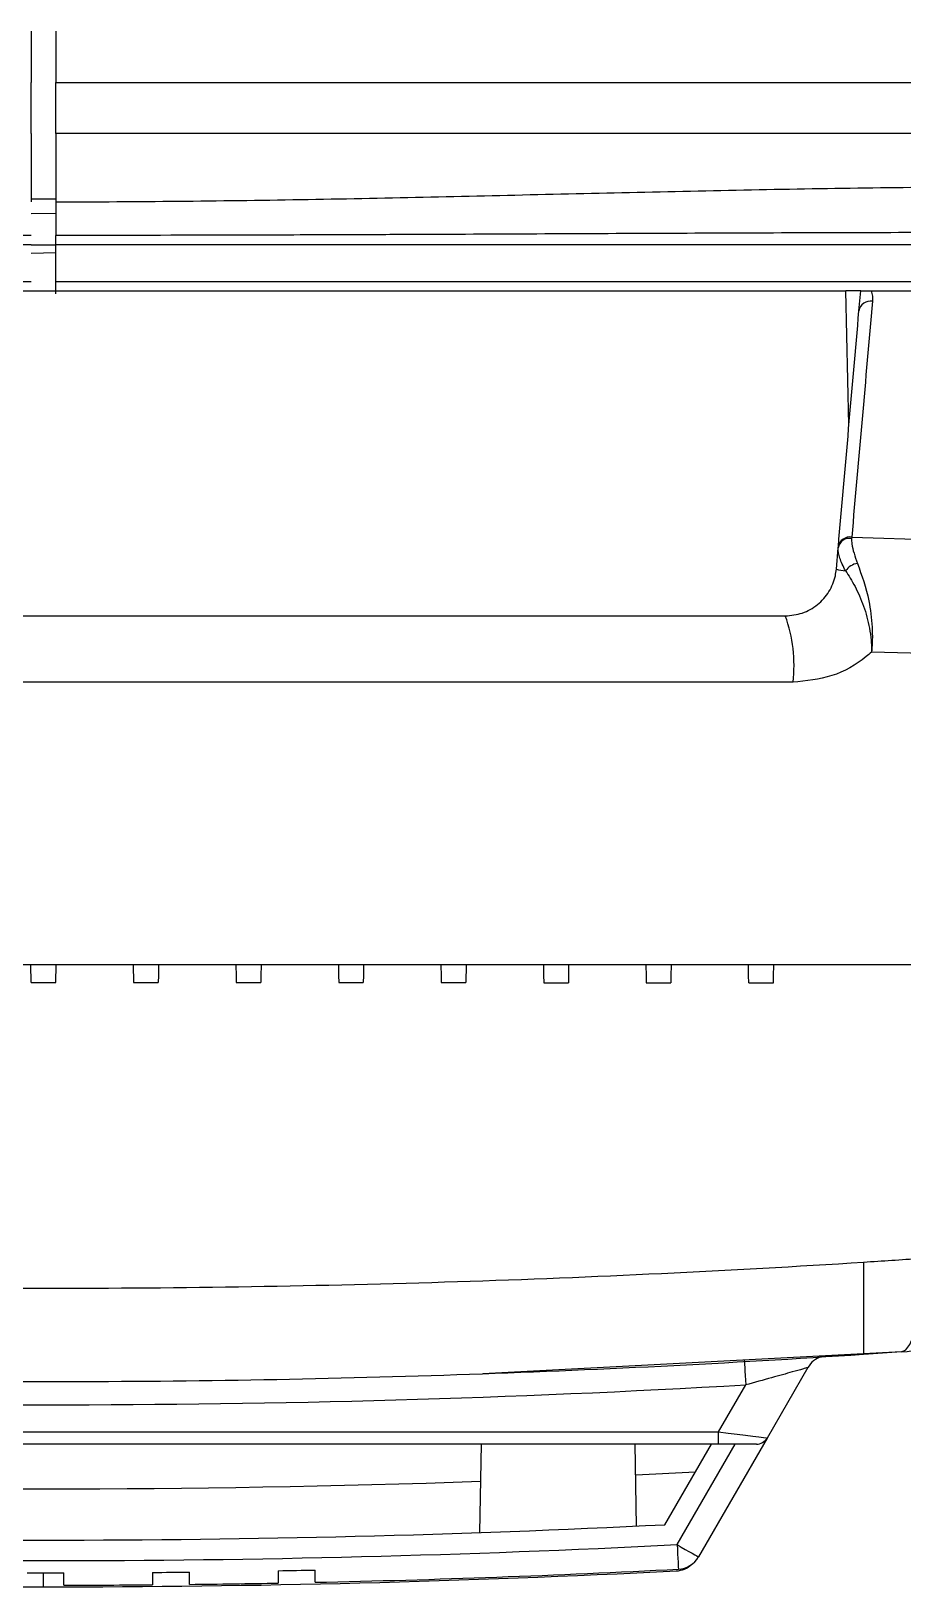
# Model space of a CAD drawing. Extents: x 14.8 to 109.8, y 1.6 to 86.6.
# Drawn here: x 103.613 to 105.739, y 31.899 to 35.693 of the extents above; entities that cross this region are included whole.
import ezdxf

# ---------------------------------------------------------------- set-up
doc = ezdxf.new("R2010")
doc.units = 0
doc.header["$MEASUREMENT"] = 0
doc.layers.add('OBJECT', color=7, linetype='CONTINUOUS')

msp = doc.modelspace()

# ---------------------------------------------------------------- linework, layer by layer
at = {"layer": 'OBJECT'}
for p, q in [((103.613, 35.6932), (103.613, 35.5682)), ((103.673, 35.6932), (103.673, 35.5682)), ((103.613, 35.4432), (103.613, 35.5682)), ((103.673, 35.4432), (103.673, 35.5682)), ((103.613, 35.4432), (103.613, 35.2768)), ((103.673, 35.4432), (103.673, 35.2768)), ((103.613, 35.2844), (103.673, 35.2845)), ((103.613, 35.2483), (103.673, 35.2491)), ((103.613, 35.172), (100.5668, 35.172)), ((103.613, 35.1721), (103.673, 35.1721)), ((103.613, 35.152), (103.673, 35.153)), ((106.7191, 35.172), (103.673, 35.172)), ((103.613, 35.082), (100.5701, 35.082)), ((106.7159, 35.082), (103.673, 35.082)), ((101.6864, 35.0601), (105.5996, 35.0601)), ((105.6074, 34.733), (105.5996, 35.0601)), ((105.6317, 35.0109), (105.636, 35.0601)), ((105.6615, 35.0601), (106.8175, 35.0601)), ((105.614, 34.459), (105.6138, 34.4557)), ((105.614, 34.459), (106.1518, 34.4412)), ((105.5766, 34.3808), (105.5811, 34.4327)), ((101.8339, 34.2667), (105.452, 34.2667)), ((105.471, 34.1053), (101.815, 34.1053)), ((106.1206, 33.4162), (101.1654, 33.4162)), ((103.613, 33.3726), (103.6122, 33.4162)), ((103.673, 33.3726), (103.6738, 33.4162)), ((103.8622, 33.4162), (103.863, 33.3726)), ((104.6738, 33.4162), (104.673, 33.3724)), ((103.613, 33.3726), (103.673, 33.3726)), ((103.863, 33.3726), (103.923, 33.3726)), ((104.113, 33.3725), (104.173, 33.3725)), ((104.363, 33.3725), (104.423, 33.3725)), ((104.613, 33.3724), (104.673, 33.3724)), ((104.863, 33.3722), (104.923, 33.3722)), ((105.113, 33.3721), (105.173, 33.3721)), ((105.363, 33.3719), (105.423, 33.3719)), ((105.7353, 32.4717), (104.7143, 32.4182)), ((105.5069, 32.4335), (105.4077, 32.2617)), ((105.2894, 32.2767), (105.3555, 32.3912)), ((102.0066, 32.2767), (105.2894, 32.2767)), ((105.4077, 32.2617), (105.2403, 31.9717)), ((105.2894, 32.2467), (105.2894, 32.2767)), ((105.2894, 32.2467), (102.0066, 32.2467)), ((104.7101, 32.2467), (104.7063, 32.0312)), ((105.0894, 32.0469), (105.0859, 32.2467)), ((105.1586, 32.0502), (105.272, 32.2467)), ((105.1883, 32.0017), (105.3298, 32.2467)), ((105.3817, 32.2467), (105.2894, 32.2467)), ((105.0872, 32.1719), (105.2331, 32.1792)), ((103.643, 31.8986), (103.643, 31.9327))]:
    msp.add_line(p, q, dxfattribs=at)
at = {"layer": 'OBJECT', "flags": 128}
for points in [[(103.9238, 33.4162), (103.9233, 33.3884), (103.923, 33.3743), (103.923, 33.3726)], [(104.1122, 33.4162), (104.1127, 33.3884), (104.113, 33.3743), (104.113, 33.3725)], [(104.1738, 33.4162), (104.1733, 33.3884), (104.173, 33.3743), (104.173, 33.3725)], [(104.3622, 33.4162), (104.3627, 33.3883), (104.363, 33.3742), (104.363, 33.3725)], [(104.4238, 33.4162), (104.4233, 33.3883), (104.423, 33.3742), (104.423, 33.3725)], [(104.6122, 33.4162), (104.6127, 33.3883), (104.613, 33.3741), (104.613, 33.3724)], [(104.8622, 33.4162), (104.8627, 33.3882), (104.863, 33.374), (104.863, 33.3722)], [(104.9238, 33.4162), (104.9233, 33.3882), (104.923, 33.374), (104.923, 33.3722)], [(105.1122, 33.4162), (105.1127, 33.3881), (105.113, 33.3739), (105.113, 33.3721)], [(105.1738, 33.4162), (105.1733, 33.3881), (105.173, 33.3739), (105.173, 33.3721)], [(105.363, 33.3719), (105.363, 33.3737), (105.3627, 33.388), (105.3622, 33.4162)], [(105.423, 33.3719), (105.423, 33.3737), (105.4233, 33.388), (105.4238, 33.4162)], [(105.7353, 32.4717), (105.7461, 32.4766), (105.756, 32.4898), (105.7646, 32.5108), (105.7717, 32.5388), (105.7769, 32.573), (105.7802, 32.6121), (105.7813, 32.6549), (105.7803, 32.6999)], [(105.3521, 32.4511), (105.3521, 32.45), (105.3523, 32.4466), (105.3527, 32.441), (105.3531, 32.4336), (105.3536, 32.4245), (105.3542, 32.4141), (105.3548, 32.4029), (105.3555, 32.3912)], [(105.2894, 32.2767), (105.3125, 32.2737), (105.3347, 32.2709), (105.3551, 32.2683), (105.3731, 32.2661), (105.3878, 32.2642), (105.3987, 32.2628), (105.4054, 32.262), (105.4077, 32.2617)], [(105.1883, 32.0017), (105.1985, 31.9958), (105.2082, 31.9902), (105.2172, 31.985), (105.2251, 31.9805), (105.2315, 31.9767), (105.2363, 31.974), (105.2393, 31.9722), (105.2403, 31.9717)], [(105.1883, 32.0017), (105.1889, 31.99), (105.1895, 31.9787), (105.19, 31.9684), (105.1905, 31.9593), (105.1909, 31.9518), (105.1911, 31.9463), (105.1913, 31.9429), (105.1914, 31.9417)]]:
    msp.add_lwpolyline(points, dxfattribs=at)
at = {"layer": 'OBJECT'}
for centre, radius, start, end in [((105.6597, 35.0063), 0.0284, 79.9214, 170.6866), ((105.6089, 34.4279), 0.0282, 80.0633, 170.2814), ((105.6093, 34.4311), 0.0283, 80.5025, 170.6978), ((105.6056, 34.4835), 0.1067, 254.2347, 266.4662), ((105.6347, 34.3515), 0.0439, 98.6124, 144.4964), ((105.1217, 34.146), 0.3517, 353.3443, 20.0696), ((105.7179, 32.7211), 0.25, 273.9993, 300), ((105.5589, 32.4035), 0.06, 108.4199, 150), ((103.648, 62.4027), 30.06, 266.74367, 273.25633), ((105.3817, 32.2767), 0.03, 270, 330), ((103.648, 62.4027), 30.265, 267.9919, 272.0081), ((103.648, 62.4027), 30.39, 267.15073, 272.84927), ((103.648, 62.4027), 30.44, 267.09946, 272.90054), ((105.1833, 31.9976), 0.06, 272.9005, 312.0946), ((105.1883, 32.0017), 0.06, 272.9005, 330), ((103.643, 62.3986), 30.5, 267.09946, 270), ((103.648, 62.4027), 30.47, 269.91538, 270.08462), ((103.643, 62.3986), 30.5, 270, 272.90054), ((103.648, 62.4027), 30.47, 270.49126, 270.66051), ((103.648, 62.4027), 30.47, 271.06719, 271.23646), ((103.648, 62.4027), 30.5, 271.23524, 272.90054), ((103.648, 62.4027), 30.5, 270.08453, 270.49078), ((103.648, 62.4027), 30.5, 270.65986, 271.06614)]:
    msp.add_arc(centre, radius, start, end, dxfattribs=at)
for points, knots in [([(103.673, 35.5682), (104.252, 35.5682), (104.8251, 35.5682), (105.96, 35.5682), (106.5217, 35.5682), (107.0775, 35.5682)], [0, 0, 0, 0, 0.5, 0.5, 1, 1, 1, 1]), ([(107.0737, 35.4432), (106.5185, 35.4432), (105.9574, 35.4432), (104.8238, 35.4432), (104.2513, 35.4432), (103.673, 35.4432)], [0, 0, 0, 0, 0.5, 0.5, 1, 1, 1, 1]), ([(103.673, 35.2768), (103.8716, 35.277), (104.0706, 35.2791), (104.3694, 35.2842), (104.4692, 35.2862), (104.6686, 35.2906), (104.7681, 35.2929), (105.0663, 35.2998), (105.2645, 35.3045), (105.6597, 35.3115), (105.8568, 35.3139), (106.0529, 35.3139)], [0, 0, 0, 0, 0.25, 0.25, 0.375, 0.375, 0.5, 0.5, 0.75, 0.75, 1, 1, 1, 1]), ([(103.673, 35.2768), (103.673, 35.2609), (103.673, 35.2458), (103.673, 35.2175), (103.673, 35.2052), (103.673, 35.1949)], [0, 0, 0, 0, 0.5, 0.5, 1, 1, 1, 1]), ([(103.613, 35.1949), (103.4411, 35.195), (103.1156, 35.1954), (102.7918, 35.1968), (102.639, 35.1975)], [0, 0, 0, 0, 0.5282895, 1, 1, 1, 1]), ([(104.3294, 35.1962), (104.289, 35.196), (104.2148, 35.1958), (104.0048, 35.1952), (103.8263, 35.1949), (103.6817, 35.1949), (103.673, 35.1949)], [0, 0, 0, 0, 0.184648, 0.339764, 0.960367, 1, 1, 1, 1]), ([(103.673, 35.172), (103.673, 35.1763), (103.673, 35.1807), (103.673, 35.1885), (103.673, 35.1921), (103.673, 35.1949)], [0, 0, 0, 0, 0.5, 0.5, 1, 1, 1, 1]), ([(106.0285, 35.202), (105.9285, 35.2019), (105.6273, 35.2017), (105.1175, 35.1996), (104.6508, 35.1974), (104.3876, 35.1964), (104.3313, 35.1962), (104.3294, 35.1962)], [0, 0, 0, 0, 0.179359, 0.540668, 0.90198, 0.996545, 1, 1, 1, 1]), ([(103.673, 35.082), (103.673, 35.0969), (103.673, 35.1118), (103.673, 35.1419), (103.673, 35.157), (103.673, 35.172)], [0, 0, 0, 0, 0.5, 0.5, 1, 1, 1, 1]), ([(103.673, 35.0521), (103.673, 35.0599), (103.673, 35.0677), (103.673, 35.076), (103.673, 35.0782), (103.673, 35.0812), (103.673, 35.082), (103.673, 35.082)], [0, 0, 0, 0, 0.5, 0.5, 0.75, 0.75, 1, 1, 1, 1]), ([(105.6361, 35.0601), (105.6367, 35.0601), (105.6361, 35.0601), (105.6328, 35.0601), (105.63, 35.0601), (105.6229, 35.0601), (105.6185, 35.0601), (105.6092, 35.0601), (105.6043, 35.0601), (105.5996, 35.0601)], [0, 0, 0, 0, 0.25, 0.25, 0.5, 0.5, 0.75, 0.75, 1, 1, 1, 1]), ([(105.636, 35.0601), (105.6394, 35.0601), (105.643, 35.0601), (105.6494, 35.0601), (105.6517, 35.0601), (105.6565, 35.0601), (105.6591, 35.0601), (105.6615, 35.0601)], [0, 0, 0, 0, 0.5, 0.5, 0.75, 0.75, 1, 1, 1, 1]), ([(105.6615, 35.0601), (105.6631, 35.0557), (105.664, 35.0514), (105.665, 35.0428), (105.6651, 35.0385), (105.6647, 35.0342)], [0, 0, 0, 0, 0.5, 0.5, 1, 1, 1, 1]), ([(105.6138, 34.4557), (105.6138, 34.4514), (105.6139, 34.4345), (105.6221, 34.4118), (105.6281, 34.3949)], [0, 0, 0, 0, 0.258439, 1, 1, 1, 1]), ([(105.599, 34.377), (105.593, 34.3881), (105.5883, 34.3983), (105.582, 34.4169), (105.5805, 34.4254), (105.5811, 34.4327)], [0, 0, 0, 0, 0.5, 0.5, 1, 1, 1, 1]), ([(105.452, 34.2667), (105.4661, 34.2681), (105.4942, 34.2709), (105.5318, 34.2925), (105.5602, 34.3244), (105.5734, 34.3563), (105.5759, 34.3755), (105.5766, 34.3808)], [0, 0, 0, 0, 0.232539, 0.46322, 0.690306, 0.913693, 1, 1, 1, 1]), ([(105.6281, 34.3949), (105.6385, 34.3658), (105.6552, 34.3188), (105.6627, 34.2602), (105.6644, 34.2254), (105.6645, 34.2111), (105.6637, 34.1937), (105.6632, 34.1874), (105.6627, 34.1816), (105.6625, 34.18), (105.6624, 34.179), (105.6624, 34.1787)], [0, 0, 0, 0, 0.460604, 0.741562, 0.757313, 0.907304, 0.923046, 0.978637, 0.987729, 0.996281, 1, 1, 1, 1]), ([(105.599, 34.377), (105.6065, 34.3655), (105.6145, 34.3527), (105.6297, 34.3239), (105.6369, 34.3077), (105.649, 34.2734), (105.6539, 34.2554), (105.6589, 34.2272), (105.6602, 34.2175), (105.6615, 34.203), (105.6619, 34.1982), (105.6623, 34.1884), (105.6624, 34.1835), (105.6624, 34.1787)], [0, 0, 0, 0, 0.25, 0.25, 0.5, 0.5, 0.75, 0.75, 0.875, 0.875, 0.9375, 0.9375, 1, 1, 1, 1]), ([(105.6624, 34.1787), (105.6581, 34.1749), (105.6296, 34.1502), (105.567, 34.1146), (105.503, 34.1084), (105.471, 34.1053)], [0, 0, 0, 0, 0.082521, 0.540809, 1, 1, 1, 1]), ([(101.643, 32.6908), (101.97, 32.67), (102.3002, 32.654), (102.9668, 32.6326), (103.3033, 32.6271), (103.9826, 32.6271), (104.3191, 32.6326), (104.9857, 32.654), (105.3159, 32.67), (105.643, 32.6908)], [0, 0, 0, 0, 0.25, 0.25, 0.5, 0.5, 0.75, 0.75, 1, 1, 1, 1]), ([(105.643, 32.6908), (105.643, 32.6753), (105.643, 32.6601), (105.643, 32.6379), (105.643, 32.6306), (105.643, 32.6161), (105.643, 32.609), (105.643, 32.5882), (105.643, 32.5752), (105.643, 32.5508), (105.643, 32.5394), (105.643, 32.5189), (105.643, 32.5098), (105.643, 32.4979), (105.643, 32.4942), (105.643, 32.4874), (105.643, 32.4844), (105.643, 32.4763), (105.643, 32.4723), (105.643, 32.4668), (105.643, 32.4654), (105.643, 32.4654)], [0, 0, 0, 0, 0.125, 0.125, 0.1875, 0.1875, 0.25, 0.25, 0.375, 0.375, 0.5, 0.5, 0.625, 0.625, 0.6875, 0.6875, 0.75, 0.75, 0.875, 0.875, 1, 1, 1, 1]), ([(105.643, 32.4654), (105.315, 32.4434), (104.9843, 32.4268), (104.3177, 32.4044), (103.9817, 32.3986), (103.3043, 32.3986), (102.9683, 32.4044), (102.3016, 32.4268), (101.971, 32.4434), (101.643, 32.4654)], [0, 0, 0, 0, 0.25, 0.25, 0.5, 0.5, 0.75, 0.75, 1, 1, 1, 1]), ([(105.5069, 32.4335), (105.5068, 32.4334), (105.5064, 32.4333), (105.5016, 32.432), (105.4897, 32.4286), (105.4656, 32.4218), (105.4173, 32.4083), (105.3769, 32.3971), (105.3555, 32.3912)], [0, 0, 0, 0, 0.043353, 0.177325, 0.219714, 0.404379, 0.685114, 1, 1, 1, 1]), ([(103.693, 31.9027), (103.693, 31.9034), (103.693, 31.9047), (103.693, 31.9152), (103.693, 31.9267), (103.693, 31.9327)], [0, 0, 0, 0, 0.322281, 0.644568, 1, 1, 1, 1]), ([(103.9092, 31.9338), (103.9092, 31.9283), (103.9092, 31.9173), (103.9092, 31.9062), (103.9092, 31.9046), (103.9092, 31.9038)], [0, 0, 0, 0, 0.322289, 0.644571, 1, 1, 1, 1]), ([(103.9992, 31.9047), (103.9992, 31.9054), (103.9992, 31.9067), (103.9992, 31.9172), (103.9992, 31.9287), (103.9992, 31.9347)], [0, 0, 0, 0, 0.322265, 0.644524, 1, 1, 1, 1]), ([(104.2155, 31.938), (104.2155, 31.9325), (104.2155, 31.9215), (104.2155, 31.9103), (104.2155, 31.9088), (104.2155, 31.908)], [0, 0, 0, 0, 0.3222918, 0.6445937, 1, 1, 1, 1]), ([(104.3055, 31.9098), (104.3055, 31.9104), (104.3055, 31.9118), (104.3055, 31.9223), (104.3055, 31.9337), (104.3055, 31.9398)], [0, 0, 0, 0, 0.322202, 0.64441, 1, 1, 1, 1])]:
    msp.add_open_spline(points, degree=3, knots=knots, dxfattribs=at)
for points in [[(105.6647, 35.0342), (105.6478, 34.843), (105.6309, 34.6512), (105.614, 34.459)], [(105.5814, 34.4357), (105.5982, 34.6278), (105.615, 34.8196), (105.6317, 35.0109)], [(105.5811, 34.4327), (105.5812, 34.4337), (105.5813, 34.4347), (105.5814, 34.4357)], [(106.1678, 34.1619), (105.9998, 34.1681), (105.8313, 34.1737), (105.6624, 34.1787)], [(105.643, 32.6908), (105.6889, 32.6938), (105.7347, 32.6968), (105.7803, 32.6999)], [(105.7353, 32.4717), (105.7046, 32.4695), (105.6738, 32.4674), (105.643, 32.4654)]]:
    msp.add_open_spline(points, degree=3, dxfattribs=at)

doc.saveas('drawing.dxf')
